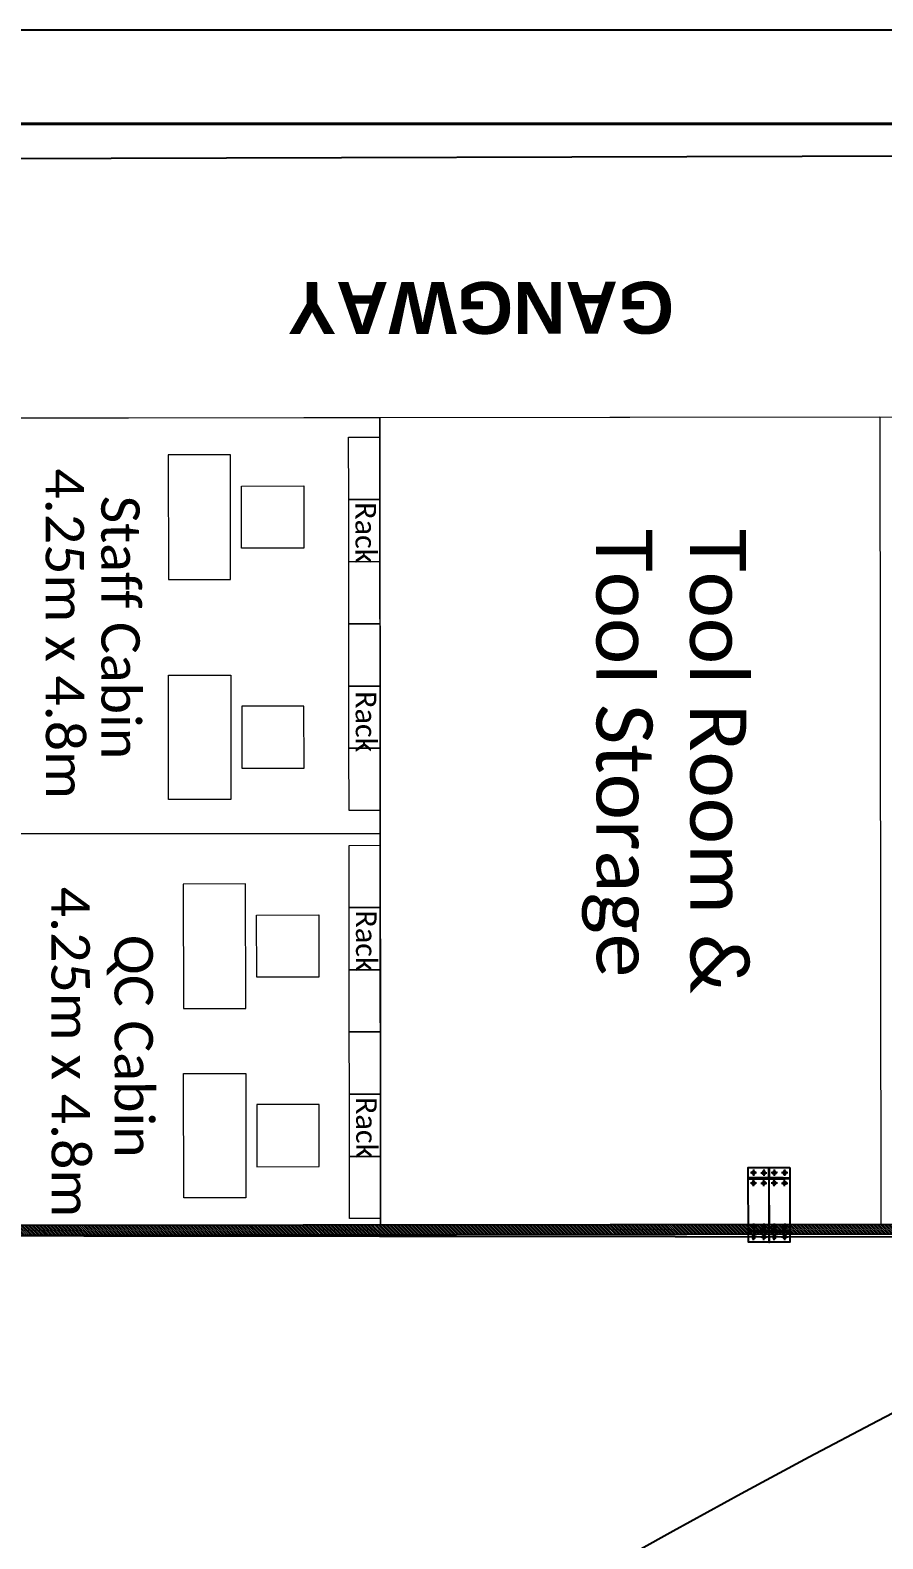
# Model space of a CAD drawing. Header units: feet. Extents: x -99009 to 3252343, y -11094690 to 9035152.
# Drawn here: x 2465794 to 2474017, y -1890971 to -1876420 of the extents above; entities that cross this region are included whole.
import ezdxf

# ---------------------------------------------------------------- set-up
doc = ezdxf.new("R2010")
doc.units = ezdxf.units.FT
doc.linetypes.add('CENTER', pattern=[2, 1.25, -0.25, 0.25, -0.25])
for name, color, linetype in [('1', 1, 'Continuous'), ('Layer1', 7, 'CENTER'), ('PDF_Text', 7, 'Continuous')]:
    doc.layers.add(name, color=color, linetype=linetype)
doc.layers.add('57 Hatchings', color=7, linetype='Continuous', lineweight=0)
doc.layers.add('PDF_Geometry', color=7, linetype='Continuous', lineweight=0)
doc.styles.add('PDF Arial Bold', font='arialbd.ttf')
doc.styles.add('PDF Calibri', font='calibri.ttf')
pattern_1 = [(315.065052, (2506721.538, -1887943.526), (8.8287938, 8.8488644), [])]

# ---------------------------------------------------------------- blocks, each defined once
blk = doc.blocks.new('24')
h = blk.add_hatch(color=7)
h.dxf.hatch_style = 1
edge = h.paths.add_edge_path()
edge.add_ellipse((0, 0), major_axis=(15, 0), ratio=1, start_angle=0, end_angle=360)
at = {"color": 1}
for p, q in [((-30, 0), (30, 0)), ((0, 30), (0, -30))]:
    blk.add_line(p, q, dxfattribs=at)
at = {"color": 7}
blk.add_circle((0, 0), 15, dxfattribs=at)
blk = doc.blocks.new('zw$CD60')
at = {"color": 1}
for p, rotation in [((-50, 50), 270), ((50, -50), 90.00000000000001)]:
    blk.add_blockref('24', p, dxfattribs=dict(at, rotation=rotation))
at = {"color": 1, "xscale": -1}
for p, rotation in [((50, 50), 89.99999999999982), ((-50, -50), 270)]:
    blk.add_blockref('24', p, dxfattribs=dict(at, rotation=rotation))
blk = doc.blocks.new('FC1624E')
at = {"color": 1}
blk.add_lwpolyline([(1043586, 507084), (1043586, 507804), (1043986, 507804), (1043986, 507084)], close=True, dxfattribs=at)
at = {"color": 4}
for points in [[(1043649, 507704), (1043586, 507704), (1043586, 507694), (1043649, 507694)], [(1043784, 507704), (1043789, 507704), (1043789, 507804), (1043784, 507804)], [(1043924, 507704), (1043986, 507704), (1043986, 507694), (1043924, 507694)], [(1043649, 507184), (1043586, 507184), (1043586, 507194), (1043649, 507194)], [(1043784, 507184), (1043789, 507184), (1043789, 507084), (1043784, 507084)], [(1043924, 507184), (1043986, 507184), (1043986, 507194), (1043924, 507194)]]:
    blk.add_lwpolyline(points, close=True, dxfattribs=at)
at = {"color": 3}
blk.add_lwpolyline([(1043649, 507184), (1043924, 507184), (1043924, 507194), (1043789, 507194), (1043789, 507694), (1043924, 507694), (1043924, 507704), (1043649, 507704), (1043649, 507694), (1043784, 507694), (1043784, 507194), (1043649, 507194)], close=True, dxfattribs=at)
at = {"color": 1, "xscale": -1, "rotation": 180}
for p in [(1043686, 507704), (1043886, 507704)]:
    blk.add_blockref('zw$CD60', p, dxfattribs=at)
at = {"color": 1}
for p in [(1043686, 507184), (1043886, 507184)]:
    blk.add_blockref('zw$CD60', p, dxfattribs=at)

msp = doc.modelspace()

# ---------------------------------------------------------------- hatches: boundary and pattern name
at = {"layer": '57 Hatchings', "linetype": 'Continuous'}
h = msp.add_hatch(dxfattribs=at)
h.set_pattern_fill('ANSI31', scale=100, angle=270.065051714)
h.set_pattern_definition(pattern_1)
h.paths.add_polyline_path([(2509648.39625, -1887994.16325), (2509648.2874, -1887898.28911), (2460147.59619, -1887954.49057), (2460147.70504, -1888050.36471)])
h = msp.add_hatch(dxfattribs=at)
h.set_pattern_fill('ANSI31', scale=100, angle=270.065051714)
h.set_pattern_definition(pattern_1)
h.paths.add_polyline_path([(2509648.39625, -1887994.16325), (2509648.2874, -1887898.28911), (2460147.59619, -1887954.49057), (2460147.70504, -1888050.36471)])

# ---------------------------------------------------------------- linework, layer by layer
for points in [[(2398724.85619, -1877329.52607), (2583635.05305, -1877296.08291), (2583788.57818, -2012516.78183), (2398878.38132, -2012550.225)], [(2399418.96967, -1877847.67055), (2530627.71938, -1877471.10847), (2530777.44027, -2009341.13689), (2399568.69056, -2009717.69897)]]:
    msp.add_lwpolyline(points, close=True)
at = {"color": 141, "lineweight": -3}
msp.add_lwpolyline([(2459909.61797, -1878485.07328), (2459921.53735, -1887640.69183), (2460603.31091, -1888041.99186), (2509101.56822, -1888096.4995), (2509416.3912, -1887620.52123), (2509405.95531, -1878428.87677)], dxfattribs=at)
at = {"layer": '1'}
for points in [[(2584697.64013, -2013008.80189), (2584697.64013, -1876419.99009), (2397815.3202, -1876419.99009), (2397815.3202, -2013008.80189)], [(2583788.10415, -2012099.2659), (2583788.10415, -1877329.52607), (2398724.85619, -1877329.52607), (2398724.85619, -2012099.2659)]]:
    msp.add_lwpolyline(points, close=True, dxfattribs=at)
msp.add_arc((2520410.24778, -1978395.99612), 100000, 84.1346387202, 194.3871675539, dxfattribs=at)
at = {"layer": 'Layer1', "color": 7, "linetype": 'Continuous'}
for p, q in [((2509648.2874, -1887898.28911), (2460147.59619, -1887954.49057)), ((2509648.2874, -1887898.28911), (2460147.59619, -1887954.49057)), ((2509648.39625, -1887994.16325), (2460147.70504, -1888050.36471)), ((2509648.39625, -1887994.16325), (2460147.70504, -1888050.36471))]:
    msp.add_line(p, q, dxfattribs=at)
at = {"layer": 'PDF_Geometry', "color": 7, "lineweight": 0}
msp.add_line((2460138.75314, -1880165.7704), (2494581.77912, -1880126.66492), dxfattribs=at)
for points in [[(2469169.75879, -1884167.31538), (2464319.76192, -1884172.8219), (2464315.20706, -1880161.02859), (2469165.20393, -1880155.52207)], [(2473988.74421, -1880150.04558), (2473997.58726, -1887938.76575), (2469174.04699, -1887944.24224), (2469165.20393, -1880155.52207)], [(2469165.42033, -1880346.118), (2469166.10155, -1880946.11761), (2468866.10174, -1880946.45822), (2468865.42052, -1880346.45861)], [(2467726.99575, -1881716.76917), (2467725.63331, -1880516.76995), (2467125.6337, -1880517.45117), (2467126.99614, -1881717.45039)], [(2467726.99575, -1881716.76917), (2467725.63331, -1880516.76995), (2467125.6337, -1880517.45117), (2467126.99614, -1881717.45039)], [(2468432.48299, -1880815.96761), (2468433.16421, -1881415.96722), (2467833.1646, -1881416.64844), (2467832.48338, -1880816.64882)], [(2468432.48299, -1880815.96761), (2468433.16421, -1881415.96722), (2467833.1646, -1881416.64844), (2467832.48338, -1880816.64882)], [(2469166.10155, -1880946.11761), (2469166.78277, -1881546.11723), (2468866.78296, -1881546.45784), (2468866.10174, -1880946.45822)], [(2469166.10155, -1880946.11761), (2469166.78277, -1881546.11723), (2468866.78296, -1881546.45784), (2468866.10174, -1880946.45822)], [(2469166.78277, -1881546.11723), (2469167.46399, -1882146.11684), (2468867.46418, -1882146.45745), (2468866.78296, -1881546.45784)], [(2469166.78277, -1881546.11723), (2469167.46399, -1882146.11684), (2468867.46418, -1882146.45745), (2468866.78296, -1881546.45784)], [(2469167.46399, -1882146.11684), (2469168.14521, -1882746.11645), (2468868.1454, -1882746.45706), (2468867.46418, -1882146.45745)], [(2469167.46399, -1882146.11684), (2469168.14521, -1882746.11645), (2468868.1454, -1882746.45706), (2468867.46418, -1882146.45745)], [(2467728.04354, -1882639.62979), (2467729.40598, -1883839.62902), (2467129.40636, -1883840.31024), (2467128.04392, -1882640.31101)], [(2469168.14521, -1882746.11645), (2469168.82643, -1883346.11607), (2468868.82662, -1883346.45668), (2468868.1454, -1882746.45706)], [(2469168.14521, -1882746.11645), (2469168.82643, -1883346.11607), (2468868.82662, -1883346.45668), (2468868.1454, -1882746.45706)], [(2468435.57443, -1883538.82706), (2468434.89321, -1882938.82745), (2467834.8936, -1882939.50867), (2467835.57482, -1883539.50828)], [(2468435.57443, -1883538.82706), (2468434.89321, -1882938.82745), (2467834.8936, -1882939.50867), (2467835.57482, -1883539.50828)], [(2469168.82643, -1883346.11607), (2469169.50765, -1883946.11568), (2468869.50784, -1883946.45629), (2468868.82662, -1883346.45668)], [(2469168.82643, -1883346.11607), (2469169.50765, -1883946.11568), (2468869.50784, -1883946.45629), (2468868.82662, -1883346.45668)], [(2469174.04699, -1887944.24224), (2464324.05011, -1887949.74876), (2464319.76192, -1884172.8219), (2469169.75879, -1884167.31538)], [(2469169.88905, -1884282.04124), (2469170.57027, -1884882.04086), (2468870.57046, -1884882.38147), (2468869.88924, -1884282.38185)], [(2469169.88905, -1884282.04124), (2469170.57027, -1884882.04086), (2468870.57046, -1884882.38147), (2468869.88924, -1884282.38185)], [(2467872.43332, -1885854.73855), (2467871.07088, -1884654.73932), (2467271.07127, -1884655.42054), (2467272.43371, -1885855.41977)], [(2467872.43332, -1885854.73855), (2467871.07088, -1884654.73932), (2467271.07127, -1884655.42054), (2467272.43371, -1885855.41977)], [(2468577.92056, -1884953.93698), (2468578.60178, -1885553.9366), (2467978.60217, -1885554.61782), (2467977.92095, -1884954.6182)], [(2468577.92056, -1884953.93698), (2468578.60178, -1885553.9366), (2467978.60217, -1885554.61782), (2467977.92095, -1884954.6182)], [(2469170.57027, -1884882.04086), (2469171.25149, -1885482.04047), (2468871.25168, -1885482.38108), (2468870.57046, -1884882.38147)], [(2469170.57027, -1884882.04086), (2469171.25149, -1885482.04047), (2468871.25168, -1885482.38108), (2468870.57046, -1884882.38147)], [(2469171.25149, -1885482.04047), (2469171.93271, -1886082.04008), (2468871.9329, -1886082.38069), (2468871.25168, -1885482.38108)], [(2469171.25149, -1885482.04047), (2469171.93271, -1886082.04008), (2468871.9329, -1886082.38069), (2468871.25168, -1885482.38108)], [(2469171.93271, -1886082.04008), (2469172.61393, -1886682.0397), (2468872.61412, -1886682.38031), (2468871.9329, -1886082.38069)], [(2469171.93271, -1886082.04008), (2469172.61393, -1886682.0397), (2468872.61412, -1886682.38031), (2468871.9329, -1886082.38069)], [(2467873.14584, -1886482.30703), (2467874.50828, -1887682.30626), (2467274.50867, -1887682.98748), (2467273.14623, -1886482.98825)], [(2469172.61393, -1886682.0397), (2469173.29515, -1887282.03931), (2468873.29534, -1887282.37992), (2468872.61412, -1886682.38031)], [(2469172.61393, -1886682.0397), (2469173.29515, -1887282.03931), (2468873.29534, -1887282.37992), (2468872.61412, -1886682.38031)], [(2468580.67674, -1887381.50431), (2468579.99552, -1886781.50469), (2467979.99591, -1886782.18591), (2467980.67713, -1887382.18553)], [(2468580.67674, -1887381.50431), (2468579.99552, -1886781.50469), (2467979.99591, -1886782.18591), (2467980.67713, -1887382.18553)], [(2469173.29515, -1887282.03931), (2469173.97636, -1887882.03892), (2468873.97656, -1887882.37953), (2468873.29534, -1887282.37992)], [(2469173.29515, -1887282.03931), (2469173.97636, -1887882.03892), (2468873.97656, -1887882.37953), (2468873.29534, -1887282.37992)]]:
    msp.add_lwpolyline(points, close=True, dxfattribs=at)

# ---------------------------------------------------------------- block references
at = {"rotation": 180.0650517140735}
msp.add_blockref('FC1624E', (3516129.73661, -1379120.85934), dxfattribs=at)

# ---------------------------------------------------------------- texts
at = {"layer": 'PDF_Text', "color": 7, "attachment_point": 7}
for s, insert, char_height, rotation, style in [('GANGWAY', (2472003.62384, -1878839.19857), 499.973911, 180.065051714, 'PDF Arial Bold'), ('GANGWAY', (2472003.62498, -1878840.19857), 499.973911, 180.065051714, 'PDF Arial Bold'), ('4.25m x 4.8m', (2465937.87262, -1880646.55746), 370.4536886, 270.065051714, 'PDF Calibri'), ('Staff Cabin', (2466474.67201, -1880909.94817), 370.4536886, 270.065051714, 'PDF Calibri'), ('Staff Cabin', (2466474.67201, -1880909.94817), 370.4536886, 270.065051714, 'PDF Calibri'), ('Rack', (2468928.71, -1880971.8009), 199.671559, 270.065051714, 'PDF Calibri'), ('Rack', (2468928.71, -1880971.8009), 199.671559, 270.065051714, 'PDF Calibri'), ('Tool Room & \\PTool Storage', (2471107.18234, -1881232.44337), 542.2224871, 270.065051714, 'PDF Calibri'), ('Tool Room & \\PTool Storage', (2471107.18234, -1881232.44337), 542.2224871, 270.065051714, 'PDF Calibri'), ('Rack', (2468930.77864, -1882793.79972), 199.671559, 270.065051714, 'PDF Calibri'), ('Rack', (2468930.77864, -1882793.79972), 199.671559, 270.065051714, 'PDF Calibri'), ('4.25m x 4.8m', (2465993.38364, -1884681.19652), 370.4536886, 270.065051714, 'PDF Calibri'), ('Rack', (2468933.18, -1884908.8496), 199.671559, 270.065051714, 'PDF Calibri'), ('Rack', (2468933.18, -1884908.8496), 199.671559, 270.065051714, 'PDF Calibri'), ('QC Cabin', (2466530.40953, -1885144.0871), 370.453689, 270.065051714, 'PDF Calibri'), ('QC Cabin', (2466530.40953, -1885144.0871), 370.453689, 270.065051714, 'PDF Calibri'), ('Rack', (2468935.22366, -1886708.84844), 199.671559, 270.065051714, 'PDF Calibri'), ('Rack', (2468935.22366, -1886708.84844), 199.671559, 270.065051714, 'PDF Calibri')]:
    msp.add_mtext(s, dxfattribs=dict(at, insert=insert, char_height=char_height, rotation=rotation, style=style))

doc.saveas('drawing.dxf')
